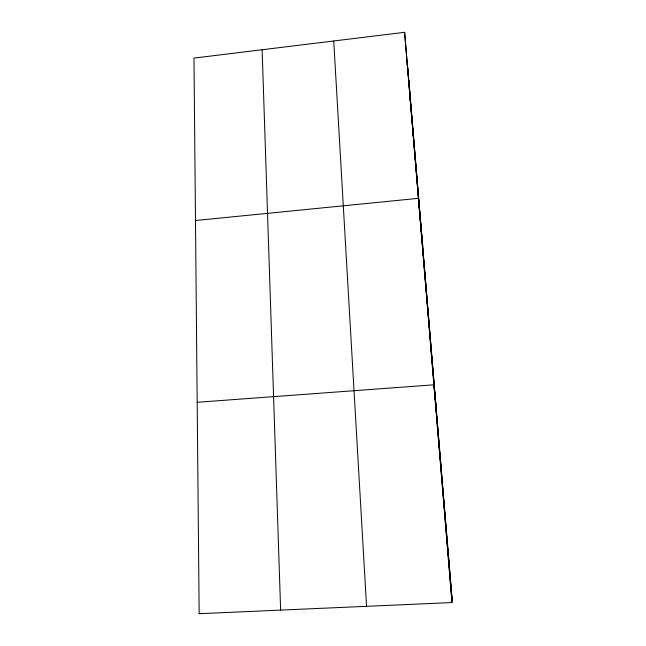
<?xml version="1.0" encoding="UTF-8"?>
<svg xmlns="http://www.w3.org/2000/svg" width="646" height="646" viewBox="0 0 646 646"><rect width="100%" height="100%" fill="white"/><g stroke="black" fill="none" stroke-linecap="round" stroke-linejoin="round"><path stroke-width="0.97" d="M451.934 602.557L452.03 598.043L404.614 32.3L193.97 58.092L199.162 613.7L451.934 602.557L404.614 32.3M199.162 613.7L200.753 613.434M195.488 220.52L418.39 198.338L422.799 246.344M197.183 402.288L433.862 384.806L436.405 410.073M444.416 512.012L444.545 512.948M440.806 468.503L440.992 470.11M437.294 426.118L437.528 428.355M430.616 345.699L430.947 349.09M427.45 307.528L427.822 311.453M424.357 270.27L424.777 274.695M421.337 233.876L421.79 238.786M412.689 129.66L413.254 135.87M415.507 163.608L416.032 169.397M407.246 64.035L407.868 71.003M409.935 96.48L410.533 103.077M408.902 80.467L452.006 599.246M407.125 60.554L451.974 600.594M333.732 40.981L366.548 606.319M262.123 49.742L280.63 610.107"/></g></svg>
